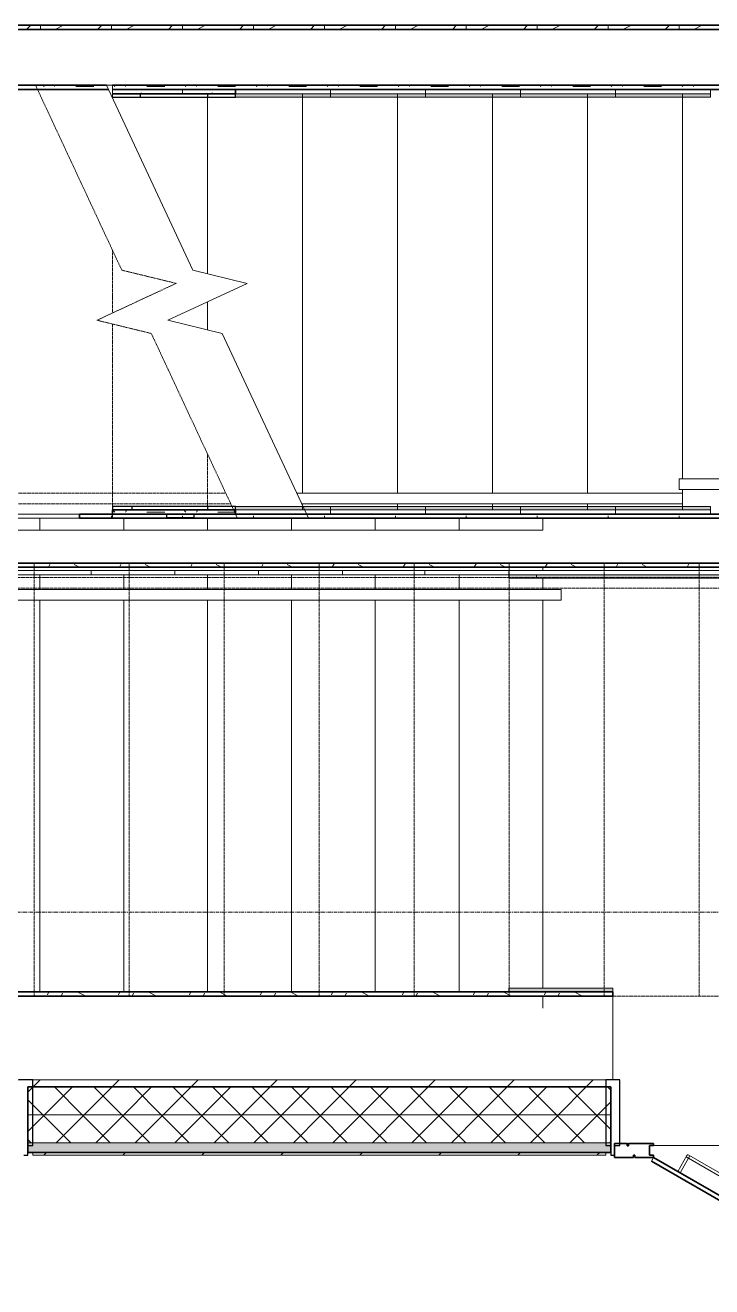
# Model space of a CAD drawing. Header units: millimetres. Extents: x -4948 to 42228, y -4856 to 69378.
# Drawn here: x 18106 to 20563, y -1249 to 3267 of the extents above; entities that cross this region are included whole.
import ezdxf

# ---------------------------------------------------------------- set-up
doc = ezdxf.new("R2010")
doc.units = ezdxf.units.MM
doc.linetypes.add('Линия сетки', pattern=[22.225, 12.7, -3.175, 3.175, -3.175])
doc.linetypes.add('Штрих 2_4 х 1_5 мм', pattern=[3.9, 2.4, -1.5])
for name, color, linetype, lineweight in [('_Сверху_ - Линия разреза ограждения', 7, 'Continuous', 9), ('A-FLOR', 192, 'Continuous', 13), ('A-GLAZ-CURT', 52, 'Continuous', 9), ('A-GLAZ-CWMG', 51, 'Continuous', 9), ('A-PART', 2, 'Continuous', 9), ('A-WALL', 113, 'Continuous', 13), ('A-WALL-PATT', 111, 'Continuous', 13), ('I-WALL', 2, 'Continuous', 13), ('S-GRID', 1, 'Continuous', 30), ('S-STRS', 31, 'Continuous', 9), ('S-STRS-MBND', 31, 'Continuous', 9), ('Балясины', 7, 'Continuous', 9), ('Поручни', 7, 'Continuous', 9)]:
    doc.layers.add(name, color=color, linetype=linetype, lineweight=lineweight)
pattern_1 = [(45, (0, 0), (-141.4214, 141.4214), [])]

# ---------------------------------------------------------------- blocks, each defined once
blk = doc.blocks.new('Ограждение - 1 1_2_ Handrail-12652703-1 этаж отм_ _0_000 лотки')
at = {"layer": 'Балясины', "color": 253}
for p, q in [((-19.1, 0), (-19.1, -266.7)), ((-19.1, 0), (19.1, 0)), ((19.1, -266.7), (19.1, 0)), ((-38.1, -285.8), (-57.2, -285.8)), ((-57.2, -323.9), (-57.2, -285.8)), ((-57.2, -323.9), (-38.1, -323.9))]:
    blk.add_line(p, q, dxfattribs=at)
at = {"layer": 'Балясины', "color": 253, "flags": 128}
for points in [[(-38.1, -323.9), (-35.8, -323.8), (-33.5, -323.7), (-31.3, -323.4), (-29, -323.1), (-26.7, -322.7), (-24.5, -322.2), (-22.3, -321.6), (-20.1, -320.9), (-18, -320.2), (-15.8, -319.3), (-13.8, -318.4), (-11.7, -317.4), (-9.7, -316.3), (-7.7, -315.1), (-5.8, -313.9), (-4, -312.5), (-2.2, -311.1), (-0.4, -309.7), (1.3, -308.1), (2.9, -306.5), (4.5, -304.8), (5.9, -303.1), (7.4, -301.3), (8.7, -299.5), (10, -297.6), (11.2, -295.6), (12.3, -293.6), (13.3, -291.6), (14.3, -289.5), (15.2, -287.4), (16, -285.3), (16.7, -283.1), (17.3, -280.9), (17.8, -278.7), (18.2, -276.4), (18.6, -274.2), (18.8, -271.9), (19, -269.6), (19, -267.3), (19.1, -266.7)], [(-19.1, -266.7), (-19.1, -267.5), (-19.1, -268.2), (-19.2, -269), (-19.3, -269.7), (-19.4, -270.5), (-19.6, -271.2), (-19.8, -272), (-20, -272.7), (-20.3, -273.4), (-20.6, -274.1), (-20.9, -274.8), (-21.2, -275.5), (-21.6, -276.2), (-22, -276.8), (-22.4, -277.5), (-22.8, -278.1), (-23.3, -278.7), (-23.8, -279.3), (-24.3, -279.8), (-24.8, -280.4), (-25.4, -280.9), (-26, -281.4), (-26.6, -281.9), (-27.2, -282.3), (-27.8, -282.7), (-28.5, -283.1), (-29.1, -283.5), (-29.8, -283.8), (-30.5, -284.2), (-31.2, -284.5), (-31.9, -284.7), (-32.6, -285), (-33.4, -285.2), (-34.1, -285.3), (-34.9, -285.5), (-35.6, -285.6), (-36.4, -285.7), (-37.1, -285.7), (-37.9, -285.7), (-38.1, -285.8)]]:
    blk.add_lwpolyline(points, dxfattribs=at)
blk = doc.blocks.new('27ELB-RD-AR-0000-BIM_rvt-1-1 этаж отм_ _0_000 лотки')
at = {"layer": 'A-GLAZ-CWMG'}
h = blk.add_hatch(dxfattribs=at)
h.set_pattern_fill('FP_2', color=252, style=0, pattern_type=2)
h.set_pattern_definition(pattern_1)
h.paths.add_polyline_path([(18133.9, -533), (20183.9, -533), (20183.9, -508), (18133.9, -508)], flags=0)
h = blk.add_hatch(dxfattribs=at)
h.set_pattern_fill('FP_2', color=252, style=0, pattern_type=2)
h.set_pattern_definition(pattern_1)
h.paths.add_polyline_path([(20183.9, -778), (20183.9, -768), (18133.9, -768), (18133.9, -778), (20018.8, -778)], flags=0)
at = {"layer": 'A-WALL-PATT', "lineweight": 5}
for points in [[(19198.9, 3010.1), (19198.9, 3022.1), (18858.9, 3022.1), (18858.9, 3010.1)], [(19198.9, 3010.1), (19198.9, 3022.1), (19098.9, 3022.1), (19098.9, 3010.1)], [(19538.9, 3010.1), (19538.9, 3022.1), (19198.9, 3022.1), (19198.9, 3010.1)], [(19538.9, 3010.1), (19538.9, 3022.1), (19438.9, 3022.1), (19438.9, 3010.1)], [(19878.9, 3010.1), (19878.9, 3022.1), (19538.9, 3022.1), (19538.9, 3010.1)], [(19878.9, 3010.1), (19878.9, 3022.1), (19778.9, 3022.1), (19778.9, 3010.1)], [(19878.9, 3010.1), (20218.9, 3010.1), (20218.9, 3022.1), (19878.9, 3022.1)], [(20218.9, 3010.1), (20218.9, 3022.1), (20118.9, 3022.1), (20118.9, 3010.1)], [(20558.9, 3010.1), (20558.9, 3022.1), (20218.9, 3022.1), (20218.9, 3010.1)], [(20558.9, 3010.1), (20558.9, 3022.1), (20458.9, 3022.1), (20458.9, 3010.1)], [(19198.9, 1532.1), (19198.9, 1544.1), (18858.9, 1544.1), (18858.9, 1532.1)], [(19198.9, 1532.1), (19538.9, 1532.1), (19538.9, 1544.1), (19198.9, 1544.1)], [(19878.9, 1532.1), (19878.9, 1544.1), (19538.9, 1544.1), (19538.9, 1532.1)], [(19878.9, 1532.1), (20218.9, 1532.1), (20218.9, 1544.1), (19878.9, 1544.1)], [(20218.9, 1532.1), (20558.9, 1532.1), (20558.9, 1544.1), (20218.9, 1544.1)], [(22836.6, 1288.1), (22836.6, 1300.1), (19836.6, 1300.1), (19836.6, 1288.1), (21380.3, 1288.1)], [(19936.6, 1288.1), (19936.6, 1300.1), (19836.6, 1300.1), (19836.6, 1288.1)], [(20208.9, -192.1), (20208.9, -180.1), (19836.6, -180.1), (19836.6, -192.1), (20018.8, -192.1)]]:
    blk.add_hatch(color=252, dxfattribs=at).paths.add_polyline_path(points, flags=0)
at = {"layer": 'A-WALL-PATT', "lineweight": 9}
for points in [[(19198.9, 1532.1), (19198.9, 1544.1), (19098.9, 1544.1), (19098.9, 1532.1)], [(19438.9, 1532.1), (19538.9, 1532.1), (19538.9, 1544.1), (19438.9, 1544.1)], [(19878.9, 1532.1), (19878.9, 1544.1), (19778.9, 1544.1), (19778.9, 1532.1)], [(20118.9, 1532.1), (20218.9, 1532.1), (20218.9, 1544.1), (20118.9, 1544.1)], [(20558.9, 1532.1), (20558.9, 1544.1), (20458.9, 1544.1), (20458.9, 1532.1)], [(18115.9, -768), (20201.9, -768), (20201.9, -733), (18115.9, -733)]]:
    blk.add_hatch(color=252, dxfattribs=at).paths.add_polyline_path(points, flags=0)
at = {"layer": '_Сверху_ - Линия разреза ограждения', "color": 252, "linetype": 'Штрих 2_4 х 1_5 мм'}
for p, q in [((15698.9, 1592.5), (18824.1, 1592.5)), ((15698.9, 1554.4), (18841.9, 1554.4)), ((20858.9, 1289.8), (15587.4, 1289.8)), ((20858.9, 1251.7), (15549.3, 1251.7))]:
    blk.add_line(p, q, dxfattribs=at)
at = {"layer": 'A-FLOR', "color": 252, "lineweight": 9}
for p, q in [((19958.9, 1327.1), (19958.9, 1315.1)), ((19958.9, 1288.1), (19958.9, 1247)), ((19958.9, 1208.9), (19958.9, -180.1)), ((20208.9, -207.9), (20208.9, -508)), ((20260.9, -735.5), (20265.9, -735.5)), ((20354.9, -743), (22162.9, -743))]:
    blk.add_line(p, q, dxfattribs=at)
at = {"layer": 'A-GLAZ-CURT', "color": 252, "lineweight": 35}
for p, q in [((20260.9, -735.5), (20215.9, -735.5)), ((20215.9, -735.5), (20215.9, -785.5)), ((20260.9, -743.5), (20260.9, -735.5)), ((20265.9, -743.5), (20260.9, -743.5)), ((20354.9, -735.5), (20265.9, -735.5)), ((20265.9, -735.5), (20265.9, -743.5)), ((20340.9, -778), (20340.9, -743)), ((20340.9, -743), (20354.9, -743)), ((20354.9, -743), (20354.9, -735.5)), ((20215.9, -785.5), (20282.9, -785.5)), ((20282.9, -785.5), (20282.9, -777.6)), ((20282.9, -777.6), (20287.9, -777.6)), ((20287.9, -777.6), (20287.9, -785.5)), ((20287.9, -785.5), (20354.9, -785.5)), ((20354.9, -778), (20340.9, -778)), ((20347.4, -798.5), (21126.8, -1248.5)), ((20354.9, -785.5), (20354.9, -778)), ((20354.9, -785.5), (21134.3, -1235.5))]:
    blk.add_line(p, q, dxfattribs=at)
at = {"layer": 'A-GLAZ-CURT', "color": 252}
for p, q in [((20354.9, -785.5), (20347.4, -798.5)), ((20474.1, -779), (20441.5, -835.5)), ((20485.3, -779.6), (20450.1, -840.5)), ((21077.8, -1133.3), (20471.6, -783.3)), ((21078.5, -1122.1), (20480.9, -777.1))]:
    blk.add_line(p, q, dxfattribs=at)
blk.add_arc((20478.4, -781.5), 5, 60, 150, dxfattribs=at)
at = {"layer": 'A-GLAZ-CWMG', "color": 252, "lineweight": 25, "extrusion": (0, 0, -1)}
for p, q in [((18133.9, -508), (18083.9, -508)), ((18133.9, -743), (18133.9, -508)), ((20183.9, -508), (20183.9, -743)), ((20233.9, -508), (20183.9, -508)), ((20233.9, -743), (20233.9, -508)), ((18115.9, -778), (18115.9, -743)), ((18115.9, -743), (18133.9, -743)), ((20183.9, -743), (20201.9, -743)), ((20201.9, -743), (20201.9, -778)), ((20215.9, -778), (20215.9, -743)), ((20215.9, -743), (20233.9, -743)), ((18101.9, -778), (18115.9, -778)), ((20201.9, -778), (20215.9, -778))]:
    blk.add_line(p, q, dxfattribs=at)
at = {"layer": 'A-GLAZ-CWMG', "color": 252}
for p, q in [((20183.9, -508), (18133.9, -508)), ((18133.9, -778), (18133.9, -768)), ((20183.9, -778), (18133.9, -778)), ((20183.9, -768), (20183.9, -778))]:
    blk.add_line(p, q, dxfattribs=at)
at = {"layer": 'A-PART', "color": 252}
for p, q in [((18043.7, 1315.1), (18342.1, 1315.1)), ((18342.1, 1315.1), (18641.5, 1315.1)), ((18342.1, 1300.1), (18342.1, 1315.1)), ((18641.5, 1315.1), (18941.5, 1315.1)), ((18641.5, 1300.1), (18641.5, 1315.1)), ((18941.5, 1315.1), (19242, 1315.1)), ((18941.5, 1300.1), (18941.5, 1315.1)), ((19242, 1315.1), (19536.2, 1315.1)), ((19242, 1300.1), (19242, 1315.1)), ((19536.2, 1315.1), (19836.6, 1315.1)), ((19536.2, 1300.1), (19536.2, 1315.1)), ((19836.6, 1315.1), (22473.8, 1315.1)), ((19836.6, 1300.1), (19836.6, 1315.1)), ((18342.1, 1300.1), (18043.7, 1300.1)), ((18641.5, 1300.1), (18342.1, 1300.1)), ((18941.5, 1300.1), (18641.5, 1300.1)), ((19242, 1300.1), (18941.5, 1300.1)), ((19536.2, 1300.1), (19242, 1300.1)), ((19836.6, 1300.1), (19536.2, 1300.1)), ((22473.8, 1300.1), (19836.6, 1300.1)), ((18043.7, -192.1), (18342.1, -192.1)), ((18342.1, -192.1), (18641.5, -192.1)), ((18641.5, -192.1), (18941.5, -192.1)), ((18941.5, -192.1), (19242, -192.1)), ((19242, -192.1), (19536.2, -192.1)), ((19536.2, -192.1), (19836.6, -192.1))]:
    blk.add_line(p, q, dxfattribs=at)
at = {"layer": 'A-WALL', "color": 252, "lineweight": 35}
for p, q in [((20201.9, -533), (18115.9, -533)), ((18115.9, -533), (18115.9, -768)), ((20201.9, -768), (20201.9, -533)), ((18115.9, -768), (20201.9, -768))]:
    blk.add_line(p, q, dxfattribs=at)
at = {"layer": 'A-WALL', "color": 252, "lineweight": 9}
for p, q in [((20201.9, -633), (18115.9, -633)), ((20201.9, -733), (18115.9, -733))]:
    blk.add_line(p, q, dxfattribs=at)
at = {"layer": 'A-WALL-PATT', "color": 252, "linetype": 'Continuous', "lineweight": 9}
for p, q in [((18111.1, 3252.1), (18126.1, 3267.1)), ((18161, 3252.1), (18161, 3267.1)), ((18213.6, 3252.1), (18243.6, 3267.1)), ((18365.1, 3252.1), (18380.1, 3267.1)), ((18415, 3252.1), (18415, 3267.1)), ((18467.6, 3252.1), (18497.6, 3267.1)), ((18619.1, 3252.1), (18634.1, 3267.1)), ((18669, 3252.1), (18669, 3267.1)), ((18721.6, 3252.1), (18751.6, 3267.1)), ((18873.1, 3252.1), (18888.1, 3267.1)), ((18923, 3252.1), (18923, 3267.1)), ((18975.6, 3252.1), (19005.6, 3267.1)), ((19127.1, 3252.1), (19142.1, 3267.1)), ((19177, 3252.1), (19177, 3267.1)), ((19229.6, 3252.1), (19259.6, 3267.1)), ((19381.1, 3252.1), (19396.1, 3267.1)), ((19431, 3252.1), (19431, 3267.1)), ((19483.6, 3252.1), (19513.6, 3267.1)), ((19635.1, 3252.1), (19650.1, 3267.1)), ((19685, 3252.1), (19685, 3267.1)), ((19737.6, 3252.1), (19767.6, 3267.1)), ((19889.1, 3252.1), (19904.1, 3267.1)), ((19939, 3252.1), (19939, 3267.1)), ((19991.6, 3252.1), (20021.6, 3267.1)), ((20143.1, 3252.1), (20158.1, 3267.1)), ((20193, 3252.1), (20193, 3267.1)), ((20245.6, 3252.1), (20275.6, 3267.1)), ((20397.1, 3252.1), (20412.1, 3267.1)), ((20447, 3252.1), (20447, 3267.1)), ((20499.6, 3252.1), (20529.6, 3267.1)), ((18173.7, 3048), (18169.6, 3052.1)), ((18211.7, 3048), (18213.8, 3052.1)), ((18288, 3048), (18351.5, 3048)), ((18427.7, 3048), (18423.6, 3052.1)), ((18465.7, 3048), (18467.8, 3052.1)), ((18515.6, 3022.1), (18522.6, 3025.6)), ((18542, 3048), (18605.5, 3048)), ((18669, 3022.1), (18669, 3035.3)), ((18681.7, 3048), (18677.6, 3052.1)), ((18719.7, 3048), (18721.8, 3052.1)), ((18769.6, 3022.1), (18776.6, 3025.6)), ((18796, 3048), (18859.5, 3048)), ((18935.7, 3048), (18931.6, 3052.1)), ((18973.7, 3048), (18975.8, 3052.1)), ((19050, 3048), (19113.5, 3048)), ((19189.7, 3048), (19185.6, 3052.1)), ((19227.7, 3048), (19229.8, 3052.1)), ((19304, 3048), (19367.5, 3048)), ((19443.7, 3048), (19439.6, 3052.1)), ((19481.7, 3048), (19483.8, 3052.1)), ((19558, 3048), (19621.5, 3048)), ((19697.7, 3048), (19693.6, 3052.1)), ((19735.7, 3048), (19737.8, 3052.1)), ((19812, 3048), (19875.5, 3048)), ((19951.7, 3048), (19947.6, 3052.1)), ((19989.7, 3048), (19991.8, 3052.1)), ((20066, 3048), (20129.5, 3048)), ((20205.7, 3048), (20201.6, 3052.1)), ((20243.7, 3048), (20245.8, 3052.1)), ((20320, 3048), (20383.5, 3048)), ((20459.7, 3048), (20455.6, 3052.1)), ((20497.7, 3048), (20499.8, 3052.1)), ((18415, 1502.1), (18415, 1511.3)), ((18427.7, 1524), (18419.6, 1532.1)), ((18465.7, 1524), (18469.8, 1532.1)), ((18542, 1524), (18605.5, 1524)), ((18669, 1502.1), (18669, 1511.3)), ((18681.7, 1524), (18673.6, 1532.1)), ((18719.7, 1524), (18723.8, 1532.1)), ((18796, 1524), (18858.9, 1524)), ((18923, 1502.1), (18923, 1511.3)), ((19177, 1502.1), (19177, 1511.3)), ((19431, 1502.1), (19431, 1511.3)), ((19685, 1502.1), (19685, 1511.3)), ((19939, 1502.1), (19939, 1511.3)), ((20193, 1502.1), (20193, 1511.3)), ((20447, 1502.1), (20447, 1511.3)), ((18189.5, 1327.1), (18197, 1342.1)), ((18300.8, 1327.1), (18282, 1336.5)), ((18443.5, 1327.1), (18451, 1342.1)), ((18554.8, 1327.1), (18536, 1336.5)), ((18697.5, 1327.1), (18705, 1342.1)), ((18808.8, 1327.1), (18790, 1336.5)), ((18951.5, 1327.1), (18959, 1342.1)), ((19062.8, 1327.1), (19044, 1336.5)), ((19205.5, 1327.1), (19213, 1342.1)), ((19316.8, 1327.1), (19298, 1336.5)), ((19459.5, 1327.1), (19467, 1342.1)), ((19570.8, 1327.1), (19552, 1336.5)), ((19713.5, 1327.1), (19721, 1342.1)), ((19824.8, 1327.1), (19806, 1336.5)), ((19967.5, 1327.1), (19975, 1342.1)), ((20078.8, 1327.1), (20060, 1336.5)), ((20221.5, 1327.1), (20229, 1342.1)), ((20332.8, 1327.1), (20314, 1336.5)), ((20475.5, 1327.1), (20483, 1342.1)), ((18186.3, -203.3), (18191.5, -192.9)), ((18234.8, -207.9), (18240.1, -197.3)), ((18322.8, -207.9), (18292.8, -192.9)), ((18440.3, -203.3), (18445.5, -192.9)), ((18488.8, -207.9), (18494.1, -197.3)), ((18576.8, -207.9), (18546.8, -192.9)), ((18694.3, -203.3), (18699.5, -192.9)), ((18742.8, -207.9), (18748.1, -197.3)), ((18830.8, -207.9), (18800.8, -192.9)), ((18948.3, -203.3), (18953.5, -192.9)), ((18996.8, -207.9), (19002.1, -197.3)), ((19084.8, -207.9), (19054.8, -192.9)), ((19202.3, -203.3), (19207.5, -192.9)), ((19250.8, -207.9), (19256.1, -197.3)), ((19338.8, -207.9), (19308.8, -192.9)), ((19456.3, -203.3), (19461.5, -192.9)), ((19504.8, -207.9), (19510.1, -197.3)), ((19592.8, -207.9), (19562.8, -192.9)), ((19710.3, -203.3), (19715.5, -192.9)), ((19758.8, -207.9), (19764.1, -197.3)), ((19846.8, -207.9), (19816.8, -192.9)), ((19964.3, -203.3), (19969.5, -192.9)), ((20012.8, -207.9), (20018.1, -197.3)), ((20100.8, -207.9), (20070.8, -192.9)), ((18115.9, -551.8), (18134.6, -533)), ((18176, -633), (18276, -533)), ((18310.7, -633), (18210.7, -533)), ((18317.4, -633), (18417.4, -533)), ((18452.1, -633), (18352.1, -533)), ((18458.9, -633), (18558.9, -533)), ((18593.5, -633), (18493.5, -533)), ((18600.3, -633), (18700.3, -533)), ((18735, -633), (18635, -533)), ((18741.7, -633), (18841.7, -533)), ((18876.4, -633), (18776.4, -533)), ((18883.1, -633), (18983.1, -533)), ((19017.8, -633), (18917.8, -533)), ((19024.5, -633), (19124.5, -533)), ((19159.2, -633), (19059.2, -533)), ((19166, -633), (19266, -533)), ((19300.6, -633), (19200.6, -533)), ((19307.4, -633), (19407.4, -533)), ((19442.1, -633), (19342.1, -533)), ((19448.8, -633), (19548.8, -533)), ((19583.5, -633), (19483.5, -533)), ((19590.2, -633), (19690.2, -533)), ((19724.9, -633), (19624.9, -533)), ((19731.6, -633), (19831.6, -533)), ((19866.3, -633), (19766.3, -533)), ((19873.1, -633), (19973.1, -533)), ((20007.8, -633), (19907.8, -533)), ((20014.5, -633), (20114.5, -533)), ((20149.2, -633), (20049.2, -533)), ((20201.9, -544.3), (20190.6, -533)), ((18169.3, -633), (18115.9, -579.6)), ((20155.9, -633), (20201.9, -587.1)), ((18115.9, -693.2), (18176, -633)), ((18269.3, -733), (18169.3, -633)), ((18217.4, -733), (18317.4, -633)), ((18410.7, -733), (18310.7, -633)), ((18358.9, -733), (18458.9, -633)), ((18552.1, -733), (18452.1, -633)), ((18500.3, -733), (18600.3, -633)), ((18693.5, -733), (18593.5, -633)), ((18641.7, -733), (18741.7, -633)), ((18835, -733), (18735, -633)), ((18783.1, -733), (18883.1, -633)), ((18976.4, -733), (18876.4, -633)), ((18924.5, -733), (19024.5, -633)), ((19117.8, -733), (19017.8, -633)), ((19066, -733), (19166, -633)), ((19259.2, -733), (19159.2, -633)), ((19207.4, -733), (19307.4, -633)), ((19400.6, -733), (19300.6, -633)), ((19348.8, -733), (19448.8, -633)), ((19542.1, -733), (19442.1, -633)), ((19490.2, -733), (19590.2, -633)), ((19683.5, -733), (19583.5, -633)), ((19631.6, -733), (19731.6, -633)), ((19824.9, -733), (19724.9, -633)), ((19773.1, -733), (19873.1, -633)), ((19966.3, -733), (19866.3, -633)), ((19914.5, -733), (20014.5, -633)), ((20107.8, -733), (20007.8, -633)), ((20055.9, -733), (20155.9, -633)), ((20201.9, -685.7), (20149.2, -633)), ((18127.9, -733), (18115.9, -721)), ((20197.3, -733), (20201.9, -728.5))]:
    blk.add_line(p, q, dxfattribs=at)
at = {"layer": 'A-WALL-PATT', "color": 252, "lineweight": 25}
for p, q in [((18858.9, 3022.1), (18418.9, 3022.1)), ((18518.9, 3022.1), (18418.9, 3022.1)), ((18418.9, 3010.1), (18858.9, 3010.1)), ((18418.9, 3010.1), (18518.9, 3010.1)), ((18518.9, 3010.1), (18518.9, 3022.1)), ((18758.9, 3022.1), (18758.9, 3010.1)), ((18858.9, 3022.1), (18758.9, 3022.1)), ((18758.9, 3010.1), (18858.9, 3010.1)), ((18858.9, 3010.1), (18858.9, 3022.1)), ((18858.9, 3010.1), (18858.9, 3022.1)), ((18858.9, 1544.1), (18418.9, 1544.1)), ((18418.9, 1544.1), (18418.9, 1532.1)), ((18488.9, 1544.1), (18418.9, 1544.1)), ((18418.9, 1544.1), (18418.9, 1532.1)), ((18488.9, 1532.1), (18488.9, 1544.1)), ((18858.9, 1544.1), (18758.9, 1544.1)), ((18758.9, 1544.1), (18758.9, 1532.1)), ((18858.9, 1532.1), (18858.9, 1544.1)), ((18858.9, 1532.1), (18858.9, 1544.1)), ((18418.9, 1532.1), (18858.9, 1532.1)), ((18418.9, 1532.1), (18488.9, 1532.1)), ((18611.5, 1517.1), (18611.5, 1505.1)), ((18711.5, 1517.1), (18611.5, 1517.1)), ((18611.5, 1505.1), (18711.5, 1505.1)), ((18711.5, 1505.1), (18711.5, 1517.1)), ((18758.9, 1532.1), (18858.9, 1532.1))]:
    blk.add_line(p, q, dxfattribs=at)
at = {"layer": 'A-WALL-PATT', "color": 252, "lineweight": 9}
for p, q in [((18858.9, 3022.1), (19198.9, 3022.1)), ((19198.9, 3010.1), (18858.9, 3010.1)), ((19198.9, 3022.1), (19098.9, 3022.1)), ((19098.9, 3022.1), (19098.9, 3010.1)), ((19098.9, 3010.1), (19198.9, 3010.1)), ((19198.9, 3022.1), (19198.9, 3010.1)), ((19198.9, 3022.1), (19538.9, 3022.1)), ((19198.9, 3010.1), (19198.9, 3022.1)), ((19538.9, 3010.1), (19198.9, 3010.1)), ((19538.9, 3022.1), (19438.9, 3022.1)), ((19438.9, 3022.1), (19438.9, 3010.1)), ((19438.9, 3010.1), (19538.9, 3010.1)), ((19538.9, 3022.1), (19538.9, 3010.1)), ((19538.9, 3022.1), (19878.9, 3022.1)), ((19538.9, 3010.1), (19538.9, 3022.1)), ((19878.9, 3010.1), (19538.9, 3010.1)), ((19878.9, 3022.1), (19778.9, 3022.1)), ((19778.9, 3022.1), (19778.9, 3010.1)), ((19778.9, 3010.1), (19878.9, 3010.1)), ((19878.9, 3022.1), (19878.9, 3010.1)), ((19878.9, 3022.1), (20218.9, 3022.1)), ((19878.9, 3010.1), (19878.9, 3022.1)), ((20218.9, 3010.1), (19878.9, 3010.1)), ((20218.9, 3022.1), (20118.9, 3022.1)), ((20118.9, 3022.1), (20118.9, 3010.1)), ((20118.9, 3010.1), (20218.9, 3010.1)), ((20218.9, 3022.1), (20218.9, 3010.1)), ((20218.9, 3022.1), (20558.9, 3022.1)), ((20218.9, 3010.1), (20218.9, 3022.1)), ((20558.9, 3010.1), (20218.9, 3010.1)), ((20558.9, 3022.1), (20458.9, 3022.1)), ((20458.9, 3022.1), (20458.9, 3010.1)), ((20458.9, 3010.1), (20558.9, 3010.1)), ((20558.9, 3022.1), (20558.9, 3010.1)), ((20558.9, 3010.1), (20558.9, 3022.1)), ((19198.9, 1544.1), (18858.9, 1544.1)), ((19198.9, 1544.1), (19098.9, 1544.1)), ((19098.9, 1544.1), (19098.9, 1532.1)), ((19198.9, 1544.1), (19198.9, 1532.1)), ((19538.9, 1544.1), (19198.9, 1544.1)), ((19198.9, 1532.1), (19198.9, 1544.1)), ((19538.9, 1544.1), (19438.9, 1544.1)), ((19438.9, 1544.1), (19438.9, 1532.1)), ((19538.9, 1544.1), (19538.9, 1532.1)), ((19878.9, 1544.1), (19538.9, 1544.1)), ((19538.9, 1532.1), (19538.9, 1544.1)), ((19878.9, 1544.1), (19778.9, 1544.1)), ((19778.9, 1544.1), (19778.9, 1532.1)), ((19878.9, 1544.1), (19878.9, 1532.1)), ((20218.9, 1544.1), (19878.9, 1544.1)), ((19878.9, 1532.1), (19878.9, 1544.1)), ((20218.9, 1544.1), (20118.9, 1544.1)), ((20118.9, 1544.1), (20118.9, 1532.1)), ((20218.9, 1544.1), (20218.9, 1532.1)), ((20558.9, 1544.1), (20218.9, 1544.1)), ((20218.9, 1532.1), (20218.9, 1544.1)), ((20558.9, 1544.1), (20458.9, 1544.1)), ((20458.9, 1544.1), (20458.9, 1532.1)), ((20558.9, 1544.1), (20558.9, 1532.1)), ((20558.9, 1532.1), (20558.9, 1544.1)), ((18858.9, 1532.1), (19198.9, 1532.1)), ((19098.9, 1532.1), (19198.9, 1532.1)), ((19198.9, 1532.1), (19538.9, 1532.1)), ((19438.9, 1532.1), (19538.9, 1532.1)), ((19538.9, 1532.1), (19878.9, 1532.1)), ((19778.9, 1532.1), (19878.9, 1532.1)), ((19878.9, 1532.1), (20218.9, 1532.1)), ((20118.9, 1532.1), (20218.9, 1532.1)), ((20218.9, 1532.1), (20558.9, 1532.1)), ((20458.9, 1532.1), (20558.9, 1532.1)), ((19836.6, 1288.1), (19836.6, 1300.1)), ((19836.6, 1300.1), (22836.6, 1300.1)), ((19936.6, 1300.1), (19836.6, 1300.1)), ((19836.6, 1300.1), (19836.6, 1288.1)), ((22836.6, 1288.1), (19836.6, 1288.1)), ((19836.6, 1288.1), (19936.6, 1288.1)), ((19936.6, 1288.1), (19936.6, 1300.1)), ((19836.6, -192.1), (19836.6, -180.1)), ((20208.9, -180.1), (19836.6, -180.1)), ((20208.9, -180.1), (20208.9, -192.1)), ((19836.6, -192.1), (20208.9, -192.1))]:
    blk.add_line(p, q, dxfattribs=at)
at = {"layer": 'I-WALL', "color": 252, "lineweight": 35}
for p, q in [((23108.9, 3267.1), (14112.9, 3267.1)), ((14112.9, 3252.1), (23108.9, 3252.1)), ((18397.5, 3052.1), (13823.9, 3052.1)), ((13823.9, 3037.1), (18404.5, 3037.1)), ((22633.9, 3052.1), (18418.9, 3052.1)), ((18418.9, 3037.1), (22633.9, 3037.1)), ((18858.9, 3037.1), (18418.9, 3037.1)), ((18858.9, 3022.1), (18858.9, 3037.1)), ((18418.9, 3022.1), (18858.9, 3022.1)), ((18301.1, 1517.1), (23108.9, 1517.1)), ((18301.1, 1517.1), (18301.1, 1502.1)), ((23108.9, 1502.1), (18301.1, 1502.1)), ((18858.9, 1532.1), (18418.9, 1532.1)), ((18418.9, 1532.1), (18418.9, 1517.1)), ((18418.9, 1517.1), (18858.9, 1517.1)), ((18858.9, 1517.1), (18858.9, 1532.1)), ((22893.9, 1327.1), (13823.9, 1327.1)), ((22893.9, 1342.1), (15758.9, 1342.1)), ((20208.9, -192.9), (14223.9, -192.9)), ((14223.9, -207.9), (20208.9, -207.9)), ((20208.9, -207.9), (20208.9, -192.9))]:
    blk.add_line(p, q, dxfattribs=at)
at = {"layer": 'I-WALL', "color": 252, "lineweight": 9}
for p, q in [((19198.9, 3022.1), (19198.9, 3037.1)), ((19538.9, 3022.1), (19538.9, 3037.1)), ((19878.9, 3022.1), (19878.9, 3037.1)), ((20218.9, 3022.1), (20218.9, 3037.1)), ((20558.9, 3022.1), (20558.9, 3037.1)), ((19198.9, 3022.1), (18858.9, 3022.1)), ((19538.9, 3022.1), (19198.9, 3022.1)), ((19878.9, 3022.1), (19538.9, 3022.1)), ((20218.9, 3022.1), (19878.9, 3022.1)), ((20558.9, 3022.1), (20218.9, 3022.1)), ((17852.9, 1517.1), (18301.1, 1517.1)), ((18301.1, 1502.1), (17852.9, 1502.1)), ((18858.9, 1532.1), (19198.9, 1532.1)), ((19198.9, 1532.1), (19538.9, 1532.1)), ((19198.9, 1517.1), (19198.9, 1532.1)), ((19538.9, 1532.1), (19878.9, 1532.1)), ((19538.9, 1517.1), (19538.9, 1532.1)), ((19878.9, 1532.1), (20218.9, 1532.1)), ((19878.9, 1517.1), (19878.9, 1532.1)), ((20218.9, 1532.1), (20558.9, 1532.1)), ((20218.9, 1517.1), (20218.9, 1532.1)), ((20558.9, 1517.1), (20558.9, 1532.1)), ((18043.7, 1315.1), (18342.1, 1315.1)), ((18342.1, 1315.1), (18641.5, 1315.1)), ((18342.1, 1300.1), (18342.1, 1315.1)), ((18641.5, 1315.1), (18941.5, 1315.1)), ((18641.5, 1300.1), (18641.5, 1315.1)), ((18941.5, 1315.1), (19242, 1315.1)), ((18941.5, 1300.1), (18941.5, 1315.1)), ((19242, 1315.1), (19536.2, 1315.1)), ((19242, 1300.1), (19242, 1315.1)), ((19536.2, 1315.1), (19836.6, 1315.1)), ((19536.2, 1300.1), (19536.2, 1315.1)), ((19836.6, 1315.1), (22473.8, 1315.1)), ((19836.6, 1300.1), (19836.6, 1315.1)), ((18342.1, 1300.1), (18043.7, 1300.1)), ((18641.5, 1300.1), (18342.1, 1300.1)), ((18941.5, 1300.1), (18641.5, 1300.1)), ((19242, 1300.1), (18941.5, 1300.1)), ((19536.2, 1300.1), (19242, 1300.1)), ((19836.6, 1300.1), (19536.2, 1300.1)), ((22473.8, 1300.1), (19836.6, 1300.1)), ((18043.7, -192.1), (18342.1, -192.1)), ((18342.1, -192.1), (18641.5, -192.1)), ((18641.5, -192.1), (18941.5, -192.1)), ((18941.5, -192.1), (19242, -192.1)), ((19242, -192.1), (19536.2, -192.1)), ((19536.2, -192.1), (19836.6, -192.1))]:
    blk.add_line(p, q, dxfattribs=at)
at = {"layer": 'S-STRS', "color": 252}
for p, q in [((18418.9, 3052.1), (18397.5, 3052.1)), ((18418.9, 3006.2), (18418.9, 3052.1)), ((18758.9, 2377.5), (18758.9, 3010.1)), ((19098.9, 1592.5), (19098.9, 3010.1)), ((19438.9, 1592.5), (19438.9, 3010.1)), ((19778.9, 1592.5), (19778.9, 3010.1)), ((20118.9, 1592.5), (20118.9, 3010.1)), ((20458.9, 1642.9), (20458.9, 3010.1)), ((18758.9, 2176.6), (18758.9, 2277.1)), ((20458.9, 1592.5), (20458.9, 1604.8)), ((19098.9, 1548), (19098.9, 1554.4)), ((19438.9, 1544.1), (19438.9, 1554.4)), ((19778.9, 1544.1), (19778.9, 1554.4)), ((20118.9, 1544.1), (20118.9, 1554.4)), ((20458.9, 1544.1), (20458.9, 1554.4)), ((18158.9, 1459.3), (18158.9, 1502.1)), ((18458.9, 1459.3), (18458.9, 1502.1)), ((18758.9, 1459.3), (18758.9, 1502.1)), ((19058.9, 1459.3), (19058.9, 1502.1)), ((19358.9, 1459.3), (19358.9, 1502.1)), ((19658.9, 1459.3), (19658.9, 1502.1)), ((19958.9, 1459.3), (19958.9, 1502.1)), ((18158.9, 1459.3), (17858.9, 1459.3)), ((18458.9, 1459.3), (18158.9, 1459.3)), ((18758.9, 1459.3), (18458.9, 1459.3)), ((19058.9, 1459.3), (18758.9, 1459.3)), ((19358.9, 1459.3), (19058.9, 1459.3)), ((19658.9, 1459.3), (19358.9, 1459.3)), ((19958.9, 1459.3), (19658.9, 1459.3)), ((17858.9, 1299.3), (18158.9, 1299.3)), ((18158.9, 1299.3), (18458.9, 1299.3)), ((18158.9, 1299.3), (18158.9, 1247)), ((18458.9, 1299.3), (18758.9, 1299.3)), ((18458.9, 1299.3), (18458.9, 1247)), ((18758.9, 1299.3), (19058.9, 1299.3)), ((18758.9, 1299.3), (18758.9, 1247)), ((19058.9, 1299.3), (19358.9, 1299.3)), ((19058.9, 1299.3), (19058.9, 1247)), ((19358.9, 1299.3), (19658.9, 1299.3)), ((19358.9, 1299.3), (19358.9, 1247)), ((19658.9, 1299.3), (19836.6, 1299.3)), ((19658.9, 1299.3), (19658.9, 1247)), ((19958.9, 1288.1), (19958.9, 1247)), ((18158.9, 1208.9), (18158.9, -192.1)), ((18458.9, 1208.9), (18458.9, -192.1)), ((18758.9, 1208.9), (18758.9, -192.1)), ((19058.9, 1208.9), (19058.9, -192.1)), ((19358.9, 1208.9), (19358.9, -192.1)), ((19658.9, 1208.9), (19658.9, -192.1)), ((19958.9, 1208.9), (19958.9, -180.1)), ((19958.9, -207.9), (19958.9, -250.7))]:
    blk.add_line(p, q, dxfattribs=at)
at = {"layer": 'S-STRS', "color": 252, "linetype": 'Штрих 2_4 х 1_5 мм'}
for p, q in [((18418.9, 3006.2), (18418.9, 3052.1)), ((18758.9, 2377.5), (18758.9, 3010.1)), ((19098.9, 1592.5), (19098.9, 3010.1)), ((19438.9, 1592.5), (19438.9, 3010.1)), ((19778.9, 1592.5), (19778.9, 3010.1)), ((20118.9, 1592.5), (20118.9, 3010.1)), ((20458.9, 1642.9), (20458.9, 3010.1)), ((18758.9, 2176.6), (18758.9, 2277.1)), ((20458.9, 1592.5), (20458.9, 1604.8)), ((19098.9, 1548), (19098.9, 1554.4)), ((19438.9, 1544.1), (19438.9, 1554.4)), ((19778.9, 1544.1), (19778.9, 1554.4)), ((20118.9, 1544.1), (20118.9, 1554.4)), ((20458.9, 1544.1), (20458.9, 1554.4)), ((18158.9, 1459.3), (18158.9, 1502.1)), ((18458.9, 1459.3), (18458.9, 1502.1)), ((18758.9, 1459.3), (18758.9, 1502.1)), ((19058.9, 1459.3), (19058.9, 1502.1)), ((19358.9, 1459.3), (19358.9, 1502.1)), ((19658.9, 1459.3), (19658.9, 1502.1)), ((19958.9, 1459.3), (19958.9, 1502.1)), ((18158.9, 1299.3), (18158.9, 1247)), ((18458.9, 1299.3), (18458.9, 1247)), ((18758.9, 1299.3), (18758.9, 1247)), ((19058.9, 1299.3), (19058.9, 1247)), ((19358.9, 1299.3), (19358.9, 1247)), ((19658.9, 1299.3), (19658.9, 1247)), ((18158.9, 1208.9), (18158.9, -192.1)), ((18458.9, 1208.9), (18458.9, -192.1)), ((18758.9, 1208.9), (18758.9, -192.1)), ((19058.9, 1208.9), (19058.9, -192.1)), ((19358.9, 1208.9), (19358.9, -192.1)), ((19658.9, 1208.9), (19658.9, -192.1))]:
    blk.add_line(p, q, dxfattribs=at)
at = {"layer": 'S-STRS-MBND', "color": 252, "linetype": 'Штрих 2_4 х 1_5 мм'}
for p, q in [((18143.5, 3052.1), (15358.9, 3052.1)), ((18143.5, 3052.1), (18452, 2390.4)), ((18418.9, 2237), (18418.9, 2461.5)), ((18418.9, 2237), (18418.9, 2461.5)), ((18452, 2390.4), (18646.5, 2343.1)), ((18646.5, 2343.1), (18363.2, 2211.1)), ((18363.2, 2211.1), (18557.7, 2163.8)), ((18418.9, 1502.1), (18418.9, 2197.5)), ((18418.9, 1502.1), (18418.9, 2197.5)), ((18557.7, 2163.8), (18866.2, 1502.1)), ((18758.9, 1544.1), (18758.9, 1732.4)), ((18758.9, 1544.1), (18758.9, 1732.4)), ((18618.9, 1502.1), (15358.9, 1502.1)), ((15758.9, 1342.1), (20858.9, 1342.1)), ((18138.9, 1342.1), (18138.9, -207.9)), ((18138.9, 1342.1), (18138.9, -207.9)), ((18478.9, 1342.1), (18478.9, -207.9)), ((18478.9, 1342.1), (18478.9, -207.9)), ((18818.9, 1342.1), (18818.9, -207.9)), ((18818.9, 1342.1), (18818.9, -207.9)), ((19158.9, 1342.1), (19158.9, -207.9)), ((19158.9, 1342.1), (19158.9, -207.9)), ((19498.9, 1342.1), (19498.9, -207.9)), ((19498.9, 1342.1), (19498.9, -207.9)), ((19838.9, 1342.1), (19838.9, -207.9)), ((19838.9, 1342.1), (19838.9, -207.9)), ((20178.9, 1342.1), (20178.9, -207.9)), ((20178.9, 1342.1), (20178.9, -207.9)), ((20518.9, 1342.1), (20518.9, -207.9)), ((20518.9, 1342.1), (20518.9, -207.9)), ((15758.9, -207.9), (20858.9, -207.9))]:
    blk.add_line(p, q, dxfattribs=at)
at = {"layer": 'S-STRS-MBND', "color": 252}
for p, q in [((18397.5, 3052.1), (18706, 2390.4)), ((18706, 2390.4), (18900.5, 2343.1)), ((18900.5, 2343.1), (18617.2, 2211.1)), ((18617.2, 2211.1), (18811.7, 2163.8)), ((18811.7, 2163.8), (19120.2, 1502.1))]:
    blk.add_line(p, q, dxfattribs=at)
at = {"layer": 'Поручни', "color": 252}
for p, q in [((19078.1, 1592.5), (19095.9, 1554.4)), ((19078.1, 1592.5), (20458.9, 1592.5)), ((20458.9, 1592.5), (20458.9, 1554.4)), ((19095.9, 1554.4), (20458.9, 1554.4)), ((19958.9, 1247), (15586.6, 1247)), ((20023.9, 1247), (19958.9, 1247)), ((20023.9, 1247), (20023.9, 1208.9)), ((19958.9, 1208.9), (15548.5, 1208.9)), ((20023.9, 1208.9), (19958.9, 1208.9))]:
    blk.add_line(p, q, dxfattribs=at)
at = {"color": 252, "rotation": 89.99999999999982}
blk.add_blockref('Ограждение - 1 1_2_ Handrail-12652703-1 этаж отм_ _0_000 лотки', (20446.2, 1623.9), dxfattribs=at)
blk = doc.blocks.new('27ELB-RD-KR2-0000-BIM_rvt-1-1 этаж отм_ _0_000 лотки')
at = {"layer": 'A-WALL', "color": 252, "lineweight": 15}
for p, q in [((3858.9, -507.9), (20208.9, -507.9)), ((20208.9, -507.9), (11008.9, -507.9))]:
    blk.add_line(p, q, dxfattribs=at)
at = {"layer": 'S-GRID', "color": 252, "linetype": 'Линия сетки', "lineweight": 9}
blk.add_line((-4948, 92.1), (41228.1, 92.1), dxfattribs=at)

msp = doc.modelspace()

# ---------------------------------------------------------------- block references
at = {"lineweight": 5}
for name in ['27ELB-RD-KR2-0000-BIM_rvt-1-1 этаж отм_ _0_000 лотки', '27ELB-RD-AR-0000-BIM_rvt-1-1 этаж отм_ _0_000 лотки']:
    msp.add_blockref(name, (0, 0), dxfattribs=at)

doc.saveas('drawing.dxf')
